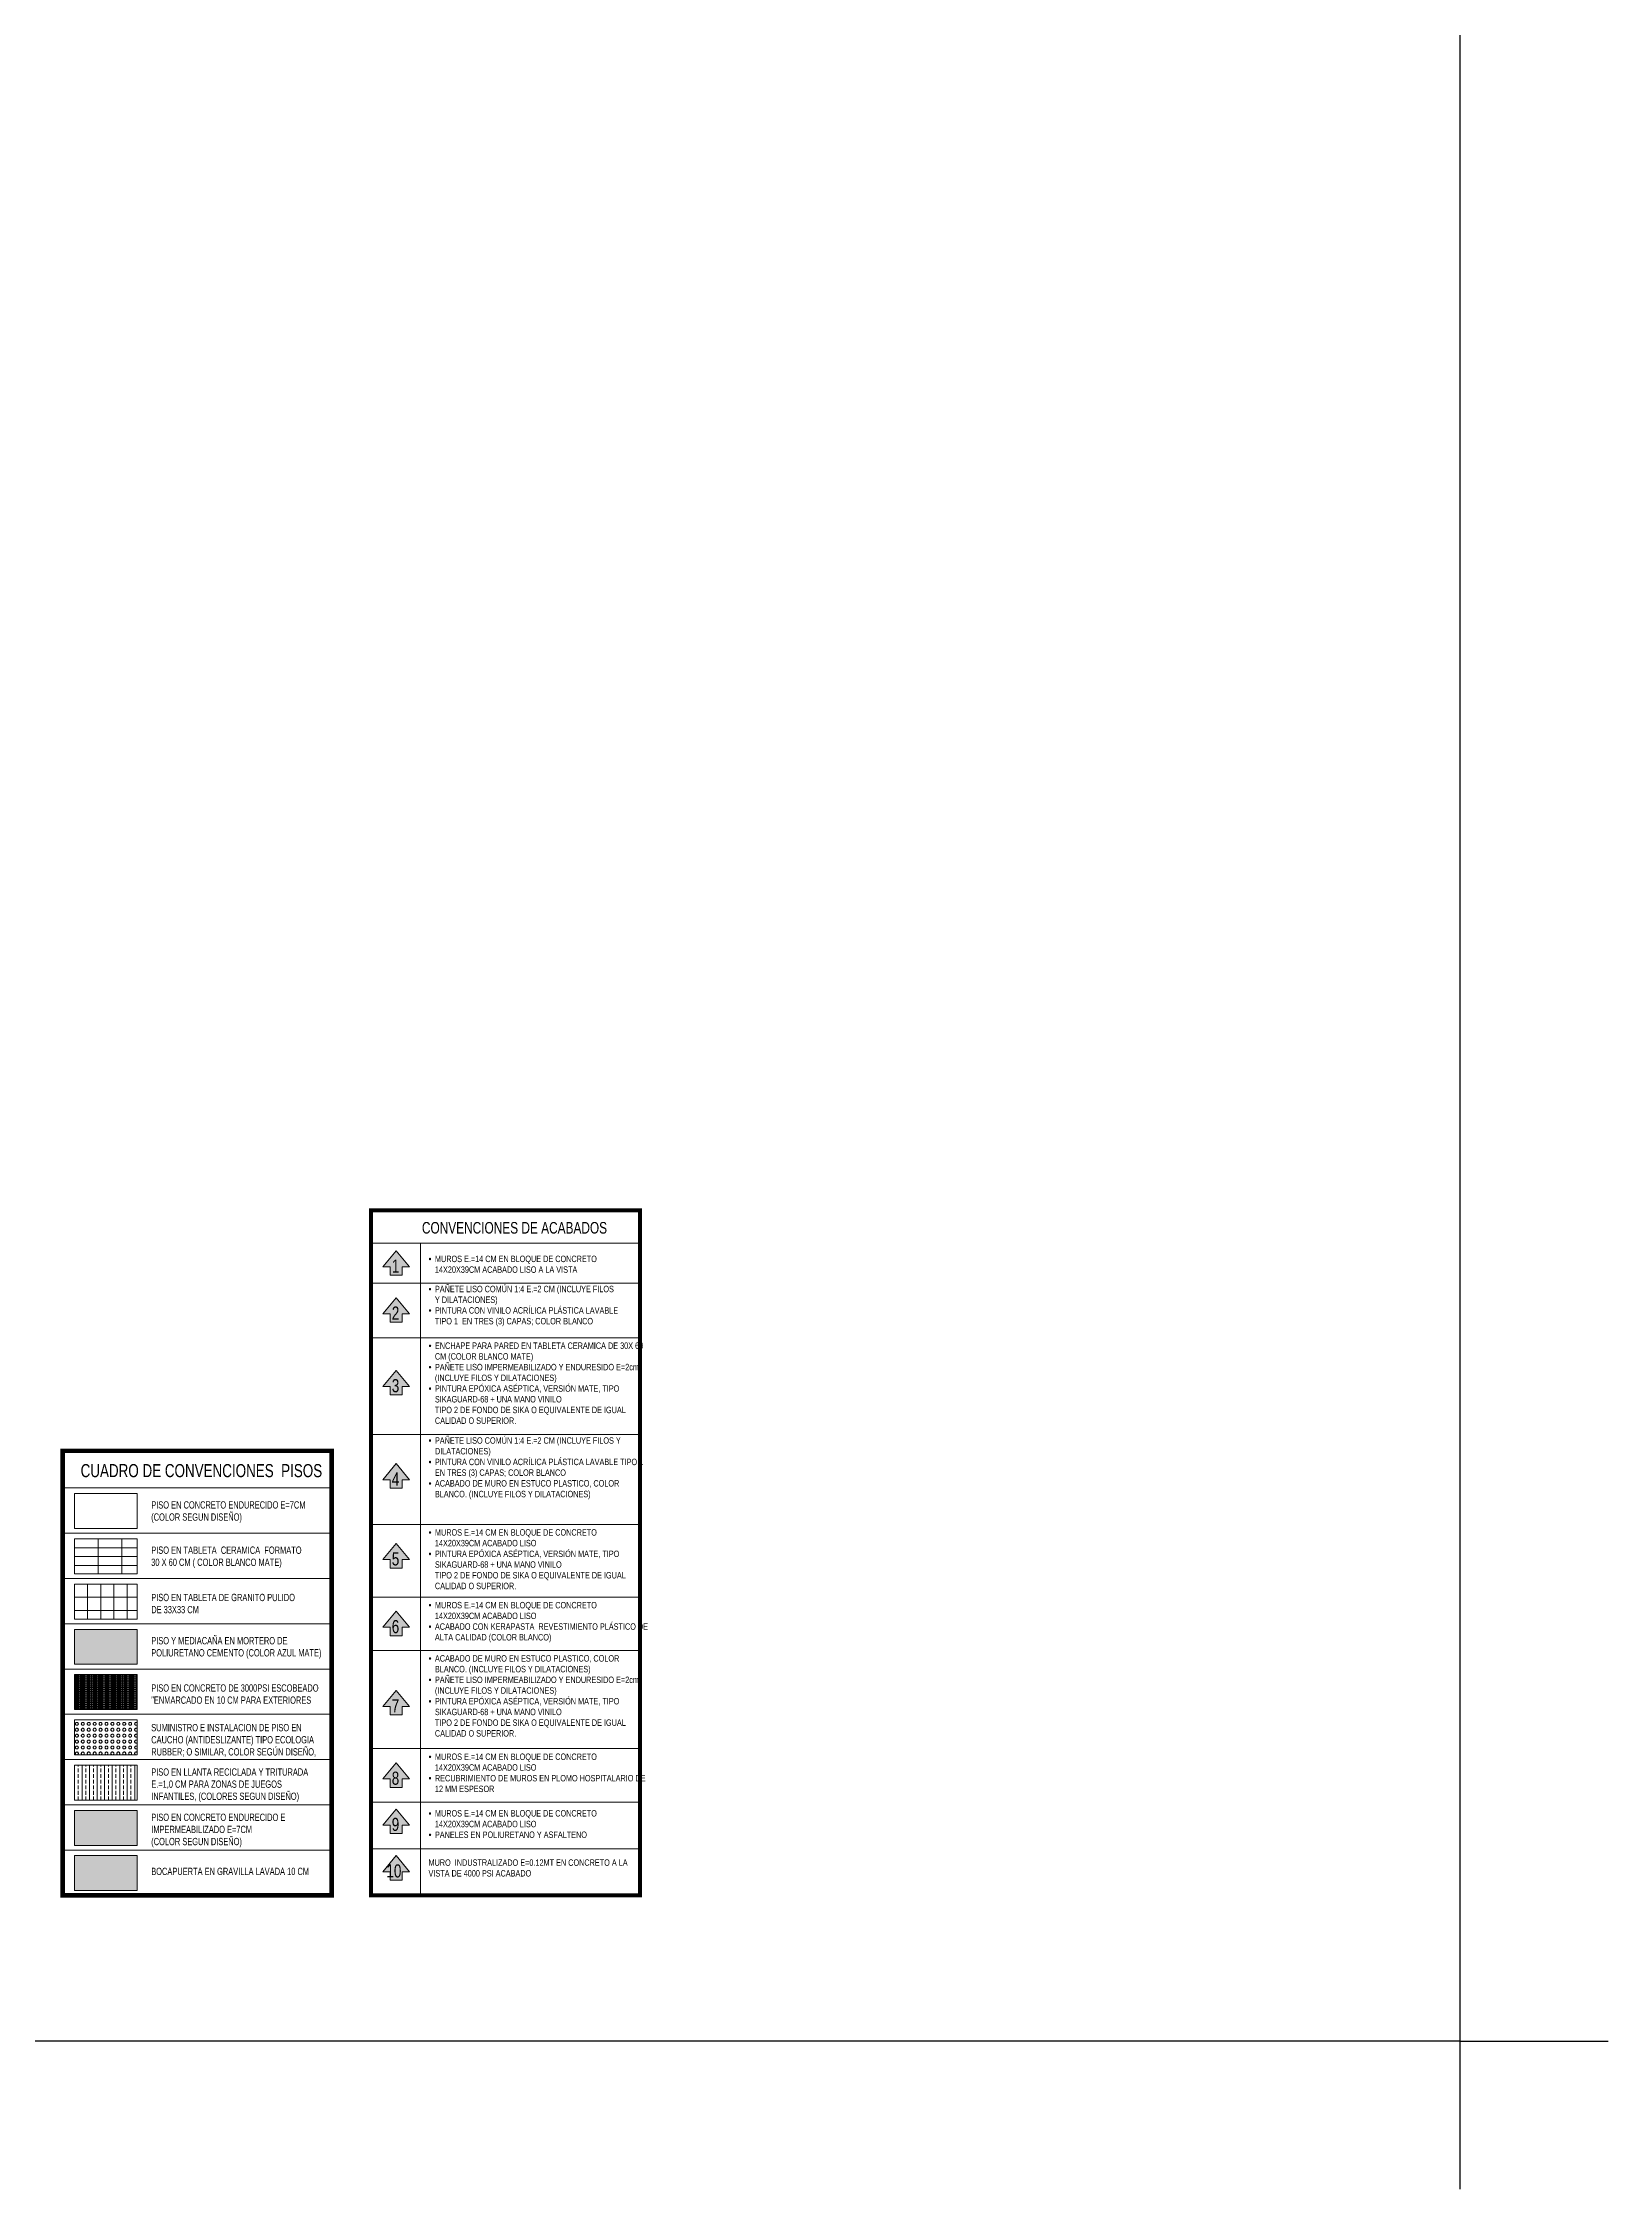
# Model space of a CAD drawing. Header units: millimetres. Extents: x -1348 to -298, y -103 to 647.
# Drawn here: x -562.5 to -298.2, y -102.9 to 259.6 of the extents above; entities that cross this region are included whole.
import ezdxf

# ---------------------------------------------------------------- set-up
doc = ezdxf.new("R2010")
doc.units = ezdxf.units.MM
doc.set_wipeout_variables(frame=1)
for name, color, linetype, lineweight in [('A-PISO -ACHU', 55, 'Continuous', 0), ('A-PLAN-ACHU5', 252, 'Continuous', 5), ('A-WIPEOUT', 255, 'Continuous', 0), ('TXT', 142, 'Continuous', 5)]:
    doc.layers.add(name, color=color, linetype=linetype, lineweight=lineweight)
doc.layers.add('BORRADOR', color=3, linetype='Continuous', plot=False)
doc.styles.add('ING_50', font='swisscl.ttf', dxfattribs={"height": 0.08})
doc.styles.add('ING_75', font='swisscl.ttf', dxfattribs={"height": 0.1})

# ---------------------------------------------------------------- blocks, each defined once
blk = doc.blocks.new('conv_001_aca_muros')
at = {"true_color": 0xc7c8ca, "transparency": 33554585}
h = blk.add_hatch(color=9, dxfattribs=at)
h.dxf.hatch_style = 1
h.paths.add_polyline_path([(0.539, -0.972), (0.665, -0.972), (0.433, -0.694), (0.203, -0.972), (0.329, -0.972), (0.329, -1.116), (0.539, -1.116)])
at = {"true_color": 0xafd9aa, "transparency": 33554585}
h = blk.add_hatch(color=9, dxfattribs=at)
h.dxf.hatch_style = 1
h.paths.add_polyline_path([(0.539, -1.78), (0.665, -1.78), (0.433, -1.503), (0.203, -1.78), (0.329, -1.78), (0.329, -1.925), (0.539, -1.925)])
at = {"true_color": 0xf27172, "transparency": 33554585}
h = blk.add_hatch(color=11, dxfattribs=at)
h.dxf.hatch_style = 1
h.paths.add_polyline_path([(0.539, -3.03), (0.665, -3.03), (0.433, -2.753), (0.203, -3.03), (0.329, -3.03), (0.329, -3.174), (0.539, -3.174)])
at = {"true_color": 0xfecc66, "transparency": 33554585}
h = blk.add_hatch(color=31, dxfattribs=at)
h.dxf.hatch_style = 1
h.paths.add_polyline_path([(0.539, -4.634), (0.665, -4.634), (0.433, -4.357), (0.203, -4.634), (0.329, -4.634), (0.329, -4.779), (0.539, -4.779)])
at = {"true_color": 0xd19cc7, "transparency": 33554585}
h = blk.add_hatch(color=9, dxfattribs=at)
h.dxf.hatch_style = 1
h.paths.add_polyline_path([(0.539, -6.009), (0.665, -6.009), (0.433, -5.732), (0.203, -6.009), (0.329, -6.009), (0.329, -6.154), (0.539, -6.154)])
at = {"true_color": 0x7aafdf, "transparency": 33554585}
h = blk.add_hatch(color=143, dxfattribs=at)
h.dxf.hatch_style = 1
h.paths.add_polyline_path([(0.537, -7.173), (0.664, -7.173), (0.431, -6.896), (0.202, -7.173), (0.328, -7.173), (0.328, -7.318), (0.537, -7.318)])
at = {"true_color": 0xe5e878, "transparency": 33554585}
h = blk.add_hatch(color=61, dxfattribs=at)
h.dxf.hatch_style = 1
h.paths.add_polyline_path([(0.537, -8.535), (0.664, -8.535), (0.431, -8.258), (0.202, -8.535), (0.328, -8.535), (0.328, -8.68), (0.537, -8.68)])
at = {"true_color": 0x139b48, "transparency": 33554585}
h = blk.add_hatch(color=114, dxfattribs=at)
h.dxf.hatch_style = 1
h.paths.add_polyline_path([(0.537, -9.781), (0.664, -9.781), (0.431, -9.504), (0.202, -9.781), (0.328, -9.781), (0.328, -9.926), (0.537, -9.926)])
at = {"true_color": 0x4554a5, "transparency": 33554585}
h = blk.add_hatch(color=175, dxfattribs=at)
h.dxf.hatch_style = 1
h.paths.add_polyline_path([(0.537, -10.576), (0.664, -10.576), (0.431, -10.299), (0.202, -10.576), (0.328, -10.576), (0.328, -10.72), (0.537, -10.72)])
at = {"layer": 'A-PISO -ACHU', "color": 7, "linetype": 'Continuous', "lineweight": 5}
for points in [[(0.539, -0.972), (0.665, -0.972), (0.433, -0.694), (0.203, -0.972), (0.329, -0.972), (0.329, -1.116), (0.539, -1.116)], [(0.539, -1.78), (0.665, -1.78), (0.433, -1.503), (0.203, -1.78), (0.329, -1.78), (0.329, -1.925), (0.539, -1.925)], [(0.539, -3.03), (0.665, -3.03), (0.433, -2.753), (0.203, -3.03), (0.329, -3.03), (0.329, -3.174), (0.539, -3.174)], [(0.539, -4.634), (0.665, -4.634), (0.433, -4.357), (0.203, -4.634), (0.329, -4.634), (0.329, -4.779), (0.539, -4.779)], [(0.539, -6.009), (0.665, -6.009), (0.433, -5.732), (0.203, -6.009), (0.329, -6.009), (0.329, -6.154), (0.539, -6.154)], [(0.537, -7.173), (0.664, -7.173), (0.431, -6.896), (0.202, -7.173), (0.328, -7.173), (0.328, -7.318), (0.537, -7.318)], [(0.537, -8.535), (0.664, -8.535), (0.431, -8.258), (0.202, -8.535), (0.328, -8.535), (0.328, -8.68), (0.537, -8.68)], [(0.537, -9.781), (0.664, -9.781), (0.431, -9.504), (0.202, -9.781), (0.328, -9.781), (0.328, -9.926), (0.537, -9.926)], [(0.537, -10.576), (0.664, -10.576), (0.431, -10.299), (0.202, -10.576), (0.328, -10.576), (0.328, -10.72), (0.537, -10.72)]]:
    blk.add_lwpolyline(points, close=True, dxfattribs=at)
at = {"layer": 'TXT', "const_width": 0.0702}
blk.add_lwpolyline([(0, -11.783), (4.625, -11.783), (4.625, 0), (0, 0)], close=True, dxfattribs=at)
at = {"layer": 'TXT'}
for points in [[(0, 0), (4.625, 0), (4.625, -0.565), (0, -0.565)], [(0, -0.565), (4.625, -0.565), (4.625, -1.253), (0, -1.253)], [(0.855, -11.783), (0, -11.783), (0, -0.565), (0.855, -0.565)], [(0, -1.253), (4.625, -1.253), (4.625, -2.194), (0, -2.194)], [(0, -2.194), (4.625, -2.194), (4.625, -3.859), (0, -3.859)], [(0, -3.859), (4.625, -3.859), (4.625, -5.402), (0, -5.402)], [(0, -5.402), (4.625, -5.402), (4.625, -6.652), (0, -6.652)], [(0, -6.652), (4.625, -6.652), (4.625, -7.573), (0, -7.573)], [(0, -7.573), (4.625, -7.573), (4.625, -9.26), (0, -9.26)], [(0, -9.26), (4.625, -9.26), (4.625, -10.181), (0, -10.181)], [(0, -10.181), (4.625, -10.181), (4.625, -10.982), (0, -10.982)], [(0, -10.982), (4.625, -10.982), (4.625, -11.783), (0, -11.783)]]:
    blk.add_lwpolyline(points, close=True, dxfattribs=at)
at = {"layer": 'TXT', "color": 7, "style": 'ING_75'}
for s, p in [('1', (0.359, -1.071)), ('2', (0.359, -1.88)), ('3', (0.359, -3.129)), ('4', (0.359, -4.734)), ('5', (0.359, -6.108)), ('6', (0.358, -7.273)), ('7', (0.358, -8.635)), ('8', (0.358, -9.881)), ('9', (0.358, -10.675))]:
    blk.add_text(s, height=0.225, dxfattribs=at).set_placement(p)
at = {"layer": 'TXT', "insert": (0.877, -0.201), "char_height": 0.19893, "attachment_point": 1, "style": 'ING_50'}
blk.add_mtext_dynamic_manual_height_columns('CONVENCIONES DE ACABADOS', width=48.29402, gutter_width=0.4, heights=[0], dxfattribs=at)
at = {"layer": 'TXT', "attachment_point": 1, "style": 'ING_50'}
for s, insert, char_height, width in [('\\pi-0.11052,l0.11052,t0.11052,0.33156;{\\fSymbol|b0|i0|c2|p18;·^I}MUROS E.=14 CM EN BLOQUE DE CONCRETO \\P\\pi0,t0.33156;14X20X39CM ACABADO LISO A LA VISTA', (0.99, -0.78), 0.110519, 2.65418), ('\\pi-0.11052,l0.11052,t0.11052,0.33156;{\\fSymbol|b0|i0|c2|p18;·^I}PAÑETE LISO COMÚN 1:4 E.=2 CM (INCLUYE FILOS \\P\\pi0,t0.33156;Y DILATACIONES)\\P\\pi-0.11052,t0.11052,0.33156;{\\fSymbol|b0|i0|c2|p18;·^I}PINTURA CON VINILO ACRÍLICA PLÁSTICA LAVABLE \\P\\pi0,t0.33156;TIPO 1  EN TRES (3) CAPAS; COLOR BLANCO', (0.99, -1.298), 0.110519, 3.00579), ('\\pi-0.11052,l0.11052,t0.11052,0.33156;{\\fSymbol|b0|i0|c2|p18;·^I}ENCHAPE PARA PARED EN TABLETA CERAMICA DE 30X 60 \\P\\pi0,t0.33156;CM (COLOR BLANCO MATE) \\P\\pi-0.11052,t0.11052,0.33156;{\\fSymbol|b0|i0|c2|p18;·^I}PAÑETE LISO IMPERMEABILIZADO Y ENDURESIDO E=2cm \\P\\pi0,t0.33156;(INCLUYE FILOS Y DILATACIONES)\\P\\pi-0.11052,t0.11052;{\\fSymbol|b0|i0|c2|p18;·^I}PINTURA EPÓXICA ASÉPTICA, VERSIÓN MATE, TIPO SIKAGUARD-68 + UNA MANO VINILO \\P\\pi0,tz;TIPO 2 DE FONDO DE SIKA O EQUIVALENTE DE IGUAL CALIDAD O SUPERIOR.', (0.99, -2.273), 0.110519, 3.36116), ('\\pi-0.11052,l0.11052,t0.11052,0.33156;{\\fSymbol|b0|i0|c2|p18;·^I}PAÑETE LISO COMÚN 1:4 E.=2 CM (INCLUYE FILOS Y \\P\\pi0,t0.33156;DILATACIONES)\\P\\pi-0.11052,t0.11052,0.33156;{\\fSymbol|b0|i0|c2|p18;·^I}PINTURA CON VINILO ACRÍLICA PLÁSTICA LAVABLE TIPO 1  \\P\\pi0,t0.33156;EN TRES (3) CAPAS; COLOR BLANCO\\P\\pi-0.11052,t0.11052,0.33156;{\\fSymbol|b0|i0|c2|p18;·^I}ACABADO DE MURO EN ESTUCO PLASTICO, COLOR \\P\\pi0,t0.33156;BLANCO. (INCLUYE FILOS Y DILATACIONES)', (0.99, -3.904), 0.110519, 3.33286), ('\\pi-0.11052,l0.11052,t0.11052,0.33156;{\\fSymbol|b0|i0|c2|p18;·^I}MUROS E.=14 CM EN BLOQUE DE CONCRETO \\P\\pi0,t0.33156;14X20X39CM ACABADO LISO \\P\\pi-0.11052,t0.11052,0.33156;{\\fSymbol|b0|i0|c2|p18;·^I}PINTURA EPÓXICA ASÉPTICA, VERSIÓN MATE, TIPO \\P\\pi0,t0.33156;SIKAGUARD-68 + UNA MANO VINILO \\P\\ptz;TIPO 2 DE FONDO DE SIKA O EQUIVALENTE DE IGUAL CALIDAD O SUPERIOR.', (0.99, -5.485), 0.110519, 3.36116), ('\\pi-0.11052,l0.11052,t0.11052,0.33156;{\\fSymbol|b0|i0|c2|p18;·^I}MUROS E.=14 CM EN BLOQUE DE CONCRETO \\P\\pi0,t0.33156;14X20X39CM ACABADO LISO \\P\\pi-0.11052,t0.11052,0.33156;{\\fSymbol|b0|i0|c2|p18;·^I}ACABADO CON KERAPASTA  REVESTIMIENTO PLÁSTICO DE \\P\\pi0,t0.33156;ALTA CALIDAD (COLOR BLANCO)', (0.99, -6.736), 0.110519, 3.36116), ('\\pi-0.11052,l0.11052,t0.11052,0.33156;{\\fSymbol|b0|i0|c2|p18;·^I}ACABADO DE MURO EN ESTUCO PLASTICO, COLOR \\P\\pi0,t0.33156;BLANCO. (INCLUYE FILOS Y DILATACIONES)\\P\\pi-0.11052,t0.11052,0.33156;{\\fSymbol|b0|i0|c2|p18;·^I}PAÑETE LISO IMPERMEABILIZADO Y ENDURESIDO E=2cm \\P\\pi0,t0.33156;(INCLUYE FILOS Y DILATACIONES)\\P\\pi-0.11052,t0.11052,0.33156;{\\fSymbol|b0|i0|c2|p18;·^I}PINTURA EPÓXICA ASÉPTICA, VERSIÓN MATE, TIPO \\P\\pi0,t0.33156;SIKAGUARD-68 + UNA MANO VINILO \\P\\ptz;TIPO 2 DE FONDO DE SIKA O EQUIVALENTE DE IGUAL CALIDAD O SUPERIOR.', (0.99, -7.652), 0.110519, 3.36116), ('\\pi-0.11052,l0.11052,t0.11052,0.33156;{\\fSymbol|b0|i0|c2|p18;·^I}MUROS E.=14 CM EN BLOQUE DE CONCRETO \\P\\pi0,t0.33156;14X20X39CM ACABADO LISO \\P\\pi-0.11052,t0.11052,0.33156;{\\fSymbol|b0|i0|c2|p18;·^I}RECUBRIMIENTO DE MUROS EN PLOMO HOSPITALARIO DE \\P\\pi0,t0.33156;12 MM ESPESOR', (0.99, -9.344), 0.110519, 3.36116), ('\\pi-0.11052,l0.11052,t0.11052,0.33156;{\\fSymbol|b0|i0|c2|p18;·^I}MUROS E.=14 CM EN BLOQUE DE CONCRETO \\P\\pi0,t0.33156;14X20X39CM ACABADO LISO \\P\\pi-0.11052,t0.11052;{\\fSymbol|b0|i0|c2|p18;·^I}PANELES EN POLIURETANO Y ASFALTENO', (0.99, -10.317), 0.110519, 3.36116), ('MURO  INDUSTRALIZADO E=0.12MT EN CONCRETO A LA VISTA DE 4000 PSI ACABADO', (0.99, -11.165), 0.11052, 3.36116)]:
    blk.add_mtext(s, dxfattribs=dict(at, insert=insert, char_height=char_height, width=width))
blk.add_wipeout([(0.328, -11.521), (0.328, -11.377), (0.202, -11.377), (0.431, -11.1), (0.664, -11.377), (0.537, -11.377), (0.537, -11.521)]).dxf.layer = 'A-WIPEOUT'
at = {"true_color": 0x21d4cb, "transparency": 33554585}
h = blk.add_hatch(color=132, dxfattribs=at)
h.dxf.hatch_style = 1
h.paths.add_polyline_path([(0.537, -11.377), (0.664, -11.377), (0.431, -11.1), (0.202, -11.377), (0.328, -11.377), (0.328, -11.521), (0.537, -11.521)])
at = {"layer": 'A-PISO -ACHU', "color": 7, "linetype": 'Continuous', "lineweight": 5}
blk.add_lwpolyline([(0.537, -11.377), (0.664, -11.377), (0.431, -11.1), (0.202, -11.377), (0.328, -11.377), (0.328, -11.521), (0.537, -11.521)], close=True, dxfattribs=at)
at = {"layer": 'TXT', "color": 7, "style": 'ING_75'}
blk.add_text('10', height=0.225, dxfattribs=at).set_placement((0.267, -11.476))

msp = doc.modelspace()

# ---------------------------------------------------------------- hatches: boundary and pattern name
at = {"layer": 'A-PISO -ACHU', "transparency": 33554559}
h = msp.add_hatch(dxfattribs=at)
h.set_pattern_fill('_USER', color=256, scale=4, angle=90, style=0, pattern_type=0)
h.set_pattern_definition([(90, (-557.1793, 6.908), (-4, 2e-16), [])])
h.paths.add_polyline_path([(-557.18, 1.01), (-546.59, 1.01), (-546.59, 6.91), (-557.18, 6.91)])
h = msp.add_hatch(dxfattribs=at)
h.set_pattern_fill('_USER', color=256, scale=1.5, style=0, pattern_type=0)
h.set_pattern_definition([(0, (-557.1793, 6.9081), (0, 1.5), [])])
h.paths.add_polyline_path([(-557.18, 1.01), (-546.59, 1.01), (-546.59, 6.91), (-557.18, 6.91)])
at = {"layer": 'A-PISO -ACHU'}
h = msp.add_hatch(dxfattribs=at)
h.set_pattern_fill('ANSI37', color=253, scale=0.7, angle=45)
h.set_pattern_definition([(90, (-557.1793, -0.7366), (-2.2225, 0), []), (180, (-557.1793, -0.7366), (0, -2.2225), [])])
h.paths.add_polyline_path([(-557.18, -6.64), (-546.59, -6.64), (-546.59, -0.74), (-557.18, -0.74)])
at = {"layer": 'A-PISO -ACHU', "true_color": 0xc4d9e3, "transparency": 33554534}
h = msp.add_hatch(color=254, dxfattribs=at)
h.dxf.hatch_style = 1
h.paths.add_polyline_path([(-557.18, -14.28), (-546.59, -14.28), (-546.59, -8.38), (-557.18, -8.38)])
at = {"layer": 'A-PISO -ACHU', "transparency": 33554508}
h = msp.add_hatch(dxfattribs=at)
h.set_pattern_fill('ANSI33', color=253, scale=0.05, angle=135)
h.set_pattern_definition([(180, (658.22396, -573.2069), (-3e-17, -0.3175), []), (180, (658.0652, -573.04815), (-3e-17, -0.3175), [0.15875, -0.079375])])
h.paths.add_polyline_path([(-557.18, -21.93), (-546.59, -21.93), (-546.59, -16.03), (-557.18, -16.03)])
h = msp.add_hatch(dxfattribs=at)
h.set_pattern_fill('CIRCLE32', color=252, angle=90, style=0, pattern_type=2)
h.set_pattern_definition([(90, (649.47466, -551.3546), (-0.5, 1), [0.04, -0.96]), (180, (649.24466, -551.5846), (-1, -0.5), [0.04, -0.96]), (135, (649.06466, -551.5246), (-1, 6e-17), [0.0424264, -1.37178716]), (135, (649.41466, -551.1746), (-1, 6e-17), [0.0424264, -1.37178716]), (225, (649.41466, -551.4946), (-2e-16, -1), [0.0424264, -1.37178716]), (225, (649.06466, -551.1446), (-2e-16, -1), [0.0424264, -1.37178716]), (126.869898, (649.03466, -551.4946), (-1, 1), [0.05, -4.95]), (126.869898, (649.44466, -551.2146), (-1, 1), [0.05, -4.95]), (143.130102, (649.38466, -551.1446), (1, -1), [0.05, -4.95]), (143.130102, (649.10466, -551.5546), (1, -1), [0.05, -4.95]), (216.869898, (649.38466, -551.5246), (-1, -1), [0.05, -4.95]), (216.869898, (649.10466, -551.1146), (-1, -1), [0.05, -4.95]), (233.130102, (649.03466, -551.1746), (-1, -1), [0.05, -4.95]), (233.130102, (649.44466, -551.4546), (-1, -1), [0.05, -4.95]), (101.309932, (649.47466, -551.3146), (7e-11, 1), [0.0509902, -5.0480293]), (101.309932, (648.98466, -551.4046), (7e-11, 1), [0.0509902, -5.0480293]), (168.690068, (649.20466, -551.5846), (-1, -7e-11), [0.0509902, -5.0480293]), (168.690068, (649.29466, -551.0946), (-1, -7e-11), [0.0509902, -5.0480293]), (191.309932, (649.20466, -551.0846), (1, -7e-11), [0.0509902, -5.0480293]), (191.309932, (649.29466, -551.5746), (1, -7e-11), [0.0509902, -5.0480293]), (258.690068, (649.47466, -551.3546), (7e-11, -1), [0.0509902, -5.0480293]), (258.690068, (648.98466, -551.2646), (7e-11, -1), [0.0509902, -5.0480293]), (111.80141, (649.00466, -551.4546), (-1, 2), [0.05385165, -5.33131316]), (111.80141, (649.46466, -551.2646), (-1, 2), [0.05385165, -5.33131316]), (158.19859, (649.15466, -551.5746), (2, -1), [0.05385165, -5.33131316]), (158.19859, (649.34466, -551.1146), (2, -1), [0.05385165, -5.33131316]), (201.80141, (649.34466, -551.5546), (-2, -1), [0.05385165, -5.33131316]), (201.80141, (649.15466, -551.0946), (-2, -1), [0.05385165, -5.33131316]), (248.19859, (649.46466, -551.4046), (-1, -2), [0.05385165, -5.33131316]), (248.19859, (649.00466, -551.2146), (-1, -2), [0.05385165, -5.33131316])])
h.paths.add_polyline_path([(-557.18, -29.57), (-546.59, -29.57), (-546.59, -23.67), (-557.18, -23.67)])
h = msp.add_hatch(dxfattribs=at)
h.set_pattern_fill('ANSI33', color=254, scale=0.2, angle=45)
h.set_pattern_definition([(90, (658.224, -573.2069), (-1.27, 0), []), (90, (658.859, -572.5719), (-1.27, 0), [0.635, -0.3175])])
h.paths.add_polyline_path([(-557.18, -37.22), (-546.59, -37.22), (-546.59, -31.32), (-557.18, -31.32)])
h = msp.add_hatch(color=252, dxfattribs=at)
h.dxf.hatch_style = 1
h.paths.add_polyline_path([(-557.18, -44.86), (-546.59, -44.86), (-546.59, -38.96), (-557.18, -38.96)])
at = {"layer": 'A-PLAN-ACHU5', "true_color": 0xf26722, "transparency": 33554610}
h = msp.add_hatch(color=30, dxfattribs=at)
h.dxf.hatch_style = 1
h.paths.add_polyline_path([(-557.18, -52.5), (-546.59, -52.5), (-546.59, -46.6), (-557.18, -46.6)])

# ---------------------------------------------------------------- linework, layer by layer
at = {"layer": 'A-PISO -ACHU'}
for points in [[(-557.18, 8.65), (-546.59, 8.65), (-546.59, 14.55), (-557.18, 14.55)], [(-557.18, 1.01), (-546.59, 1.01), (-546.59, 6.91), (-557.18, 6.91)], [(-557.18, -6.64), (-546.59, -6.64), (-546.59, -0.74), (-557.18, -0.74)], [(-557.18, -14.28), (-546.59, -14.28), (-546.59, -8.38), (-557.18, -8.38)], [(-557.18, -21.93), (-546.59, -21.93), (-546.59, -16.03), (-557.18, -16.03)], [(-557.18, -29.57), (-546.59, -29.57), (-546.59, -23.67), (-557.18, -23.67)], [(-557.18, -37.22), (-546.59, -37.22), (-546.59, -31.32), (-557.18, -31.32)], [(-557.18, -44.86), (-546.59, -44.86), (-546.59, -38.96), (-557.18, -38.96)], [(-557.18, -52.5), (-546.59, -52.5), (-546.59, -46.6), (-557.18, -46.6)]]:
    msp.add_lwpolyline(points, close=True, dxfattribs=at)
at = {"layer": 'BORRADOR', "flags": 128}
msp.add_lwpolyline([(-1323.22, -77.89), (-323.22, -77.89), (-323.22, 622.08), (-1323.22, 622.08)], close=True, dxfattribs=at)
msp.add_lwpolyline([(-323.22, -102.92), (-323.22, -77.92), (-298.22, -77.92)], dxfattribs=at)
at = {"layer": 'TXT', "const_width": 0.78}
msp.add_lwpolyline([(-559.18, -53.31), (-513.77, -53.31), (-513.77, 21.78), (-559.18, 21.78)], close=True, dxfattribs=at)
at = {"layer": 'TXT'}
for points in [[(-559.18, 21.78), (-513.77, 21.78), (-513.77, 15.5), (-559.18, 15.5)], [(-559.18, 15.5), (-513.77, 15.5), (-513.77, 7.85), (-559.18, 7.85)], [(-559.18, 7.85), (-513.77, 7.85), (-513.77, 0.21), (-559.18, 0.21)], [(-559.18, 0.21), (-513.77, 0.21), (-513.77, -7.44), (-559.18, -7.44)], [(-559.18, -7.44), (-513.77, -7.44), (-513.77, -15.08), (-559.18, -15.08)], [(-559.18, -15.08), (-513.77, -15.08), (-513.77, -22.73), (-559.18, -22.73)], [(-559.18, -22.73), (-513.77, -22.73), (-513.77, -30.37), (-559.18, -30.37)], [(-559.18, -30.37), (-513.77, -30.37), (-513.77, -38.02), (-559.18, -38.02)], [(-559.18, -38.02), (-513.77, -38.02), (-513.77, -45.66), (-559.18, -45.66)], [(-559.18, -45.66), (-513.77, -45.66), (-513.77, -53.31), (-559.18, -53.31)]]:
    msp.add_lwpolyline(points, close=True, dxfattribs=at)

# ---------------------------------------------------------------- texts
at = {"layer": 'TXT', "insert": (-556.14, 19.54), "char_height": 2.2104, "attachment_point": 1, "style": 'ING_50'}
msp.add_mtext_dynamic_manual_height_columns('CUADRO DE CONVENCIONES  PISOS', width=48.294, gutter_width=0.4, heights=[0], dxfattribs=at)
at = {"layer": 'TXT', "attachment_point": 7, "style": 'ING_50'}
for s, insert, char_height, width in [('PISO EN CONCRETO ENDURECIDO E=7CM (COLOR SEGUN DISEÑO) ', (-544.22, 9.61), 1.228, 29.4909), ('PISO EN TABLETA  CERAMICA  FORMATO \\P30 X 60 CM ( COLOR BLANCO MATE)', (-544.22, 1.97), 1.228, 29.4909), ('\\pxql;PISO EN TABLETA DE GRANITO PULIDO\\PDE 33X33 CM', (-544.22, -5.67), 1.228, 29.4909), ('PISO Y MEDIACAÑA EN MORTERO DE POLIURETANO CEMENTO (COLOR AZUL MATE) ', (-544.22, -13.32), 1.228, 29.4909), ('PISO EN CONCRETO DE 3000PSI ESCOBEADO "ENMARCADO EN 10 CM PARA EXTERIORES', (-544.22, -20.96), 1.228, 29.4909), ('SUMINISTRO E INSTALACION DE PISO EN CAUCHO (ANTIDESLIZANTE) TIPO ECOLOGIA RUBBER; O SIMILAR, COLOR SEGÚN DISEÑO,', (-544.22, -29.91), 1.22799, 29.4909), ('PISO EN LLANTA RECICLADA Y TRITURADA  E.=1,0 CM PARA ZONAS DE JUEGOS INFANTILES, (COLORES SEGUN DISEÑO)', (-544.22, -37.55), 1.22799, 29.4909), ('PISO EN CONCRETO ENDURECIDO E IMPERMEABILIZADO E=7CM \\P(COLOR SEGUN DISEÑO) ', (-544.22, -45.2), 1.228, 32.2627), ('BOCAPUERTA EN GRAVILLA LAVADA 10 CM', (-544.22, -49.89), 1.228, 32.2627)]:
    msp.add_mtext(s, dxfattribs=dict(at, insert=insert, char_height=char_height, width=width))

# ---------------------------------------------------------------- next in the draw order: block references
at = {"xscale": 9.819228003919408, "yscale": 9.819228003919408, "zscale": 9.819228003919408}
msp.add_blockref('conv_001_aca_muros', (-507.12, 62.4), dxfattribs=at)

doc.saveas('drawing.dxf')
